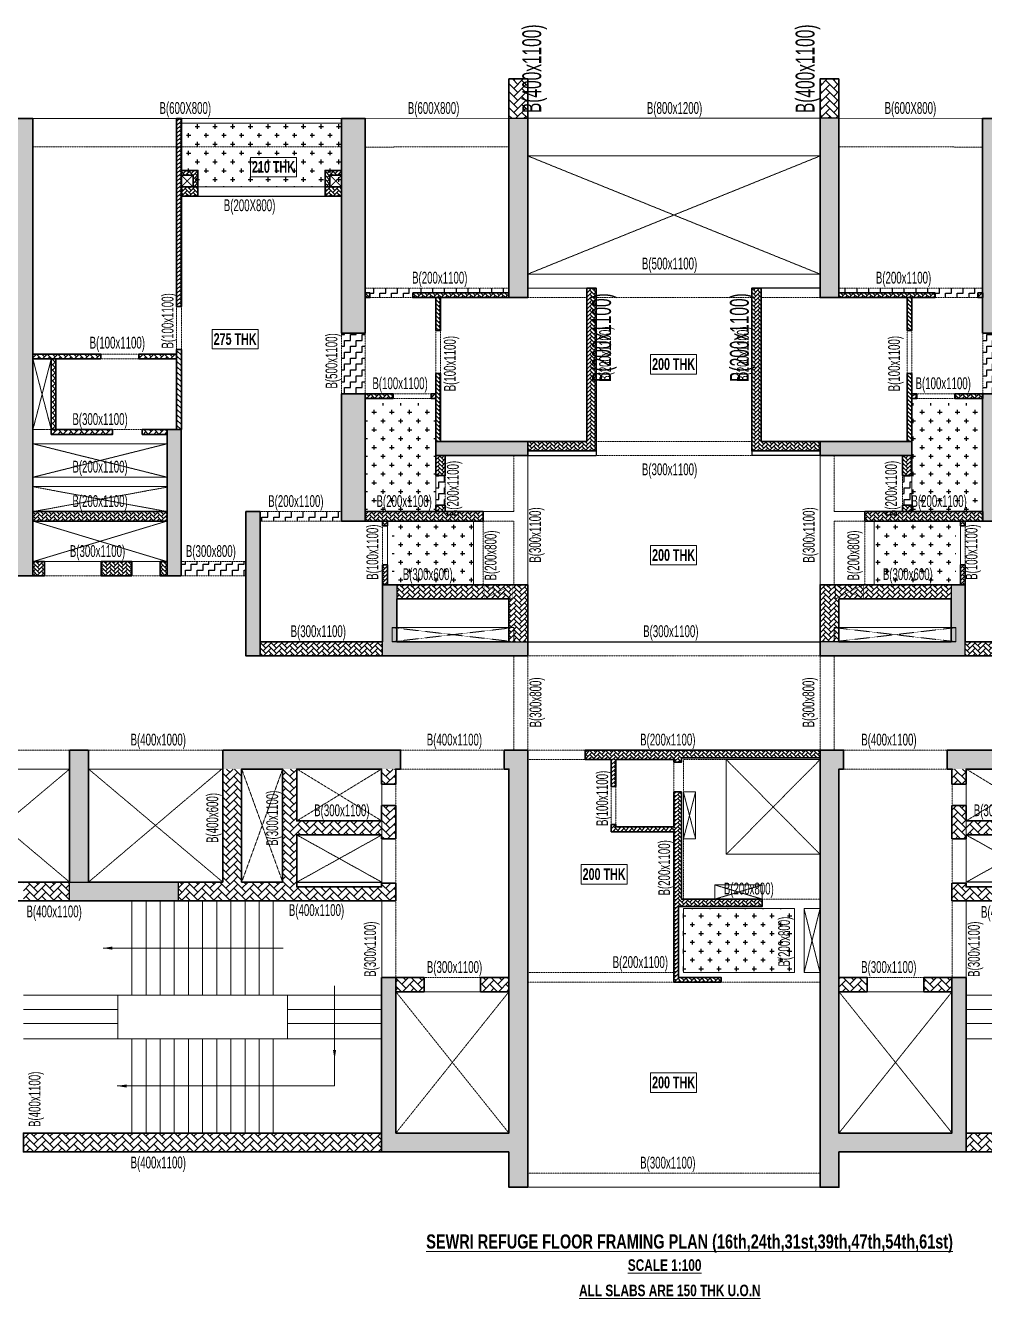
# Model space of a CAD drawing. Header units: millimetres. Extents: x 29 to 219483, y -15 to 28878.
# Drawn here: x 14932 to 35279, y 1869 to 28878 of the extents above; entities that cross this region are included whole.
import ezdxf

# ---------------------------------------------------------------- set-up
doc = ezdxf.new("R2010")
doc.units = ezdxf.units.MM
doc.linetypes.add('HIDDEN', pattern=[0.375, 0.25, -0.125])
for name, color, linetype, lineweight in [('A-ANNO-DIMS', 8, 'Continuous', 15), ('A-DETL-MISC', 35, 'Continuous', 15), ('A-FLOR-IDEN', 11, 'Continuous', 9), ('A-HIDD-ABVE', 8, 'HIDDEN', 20), ('G-ANNO-TEXT', 231, 'Continuous', 9), ('S-BEAM', 7, 'Continuous', 18), ('S-BEAM-IDEN', 2, 'Continuous', 9), ('S-COL HATCH', 9, 'Continuous', 0), ('S-COLS', 5, 'Continuous', 35)]:
    doc.layers.add(name, color=color, linetype=linetype, lineweight=lineweight)
for name, color, linetype in [('changes', 7, 'Continuous'), ('S-CUTOUT', 1, 'Continuous'), ('SUNK SLAB', 8, 'Continuous')]:
    doc.layers.add(name, color=color, linetype=linetype)
doc.styles.add('Dim.s & Anno.(Misc.)', font='ARIALN.TTF')
doc.styles.add('Swis721 LtCn BT', font='swisscl.ttf', dxfattribs={"width": 0.9, "height": 233.355162})
doc.styles.add('Swis721 LtCn BT_2', font='swisscl.ttf', dxfattribs={"height": 244.992296})
doc.styles.add('Swis721 LtCn BT_B', font='', dxfattribs={"width": 0.9, "height": 246.918336})
doc.styles.get('Swis721 LtCn BT_B').set_extended_font_data('Swis721 LtCn BT', bold=True)
doc.dimstyles.new('A-GFC-100', dxfattribs={"dimscale": 100, "dimtxt": 1.75, "dimasz": 1.5, "dimexe": 1.5, "dimexo": 0, "dimgap": 1, "dimtad": 1, "dimdsep": 46, "dimtxsty": 'Dim.s & Anno.(Misc.)', "dimblk": 'ARCHTICK', "dimcen": 0, "dimdle": 1.5, "dimclrd": 256, "dimclre": 8, "dimclrt": 6, "dimazin": 2, "dimtfac": 1, "dimtix": 1, "dimtmove": 2, "dimatfit": 3, "dimfxl": 1, "dimtolj": 1, "dimlwd": -1, "dimlwe": 9, "dimarcsym": 0})
pattern_1 = [(45, (-31355720.326, 20722934.52), (0, 84.85281374), [180, -60]), (135, (-31355677.9, 20722976.945), (7e-15, 84.85281374), [180, -60])]
pattern_2 = [(45, (-31795021.83, 20722934.52), (0, 113.13708499), [240, -80]), (135, (-31794965.26, 20722991.09), (9e-15, 113.13708499), [240, -80])]
pattern_3 = [(45, (-31355720.34, 20769172.47), (0, 84.85281374), [180, -60]), (135, (-31355677.91, 20769214.9), (7e-15, 84.85281374), [180, -60])]
pattern_4 = [(45, (-31083161.56, 20641832.9), (0, 84.85281374), [180, -60]), (135, (-31083119.13, 20641875.324), (7e-15, 84.85281374), [180, -60])]
pattern_5 = [(45, (-31348877.827, 21106315.34), (0, 84.85281374), [180, -60]), (135, (-31348835.4, 21106357.77), (7e-15, 84.85281374), [180, -60])]
pattern_6 = [(45, (-31349887.82, 21106315.34), (0, 84.85281374), [180, -60]), (135, (-31349845.396, 21106357.77), (7e-15, 84.85281374), [180, -60])]
pattern_7 = [(45, (-31092440.94, 20628157.467), (0, 84.85281374), [180, -60]), (135, (-31092398.51, 20628199.893), (7e-15, 84.85281374), [180, -60])]
pattern_8 = [(45, (-31350990.33, 20943799.52), (0, 84.85281374), [180, -60]), (135, (-31350947.905, 20943841.946), (7e-15, 84.85281374), [180, -60])]
pattern_9 = [(45, (-31092440.94, 20681268.277), (0, 84.85281374), [180, -60]), (135, (-31092398.51, 20681310.703), (7e-15, 84.85281374), [180, -60])]
pattern_10 = [(45, (-31802317.5, 20729084.55), (0, 169.7056275), [360, -120]), (135, (-31802232.65, 20729169.4), (1e-14, 169.7056275), [360, -120])]
pattern_11 = [(45, (-31802317.5, 20729084.55), (0, 113.13708499), [240, -80]), (135, (-31802260.93, 20729141.12), (9e-15, 113.13708499), [240, -80])]
pattern_12 = [(45, (-31802317.5, 20677155.55), (0, 169.7056275), [360, -120]), (135, (-31802232.65, 20677240.4), (1e-14, 169.7056275), [360, -120])]
pattern_13 = [(0, (-31352091.21, 21118550.87), (187.5, 187.5), [93.75, -281.25]), (90, (-31352044.34, 21118504), (-187.5, 187.5), [93.75, -281.25])]
pattern_14 = [(0, (-31792424.81, 20732320.44), (125, 125), [125, -125]), (90, (-31792299.81, 20732320.44), (-125, 125), [125, -125])]

# ---------------------------------------------------------------- blocks, each defined once
blk = doc.blocks.new('A$Ca6b6972b')
at = {"layer": 'S-COL HATCH'}
h = blk.add_hatch(dxfattribs=at)
h.set_pattern_fill('AR-HBONE', color=256, scale=15)
h.set_pattern_definition(pattern_4)
edge = h.paths.add_edge_path()
edge.add_line((17829, 22526), (18179, 22526))
edge.add_line((18179, 22526), (18179, 22176))
edge.add_line((18179, 22176), (18079, 22176))
edge.add_line((18079, 22176), (18079, 22426))
edge.add_line((18079, 22426), (17829, 22426))
edge.add_line((17829, 22426), (17829, 22526))
h = blk.add_hatch(dxfattribs=at)
h.set_pattern_fill('AR-HBONE', color=256, scale=15)
h.set_pattern_definition(pattern_4)
edge = h.paths.add_edge_path()
edge.add_line((21229, 22526), (20879, 22526))
edge.add_line((20879, 22526), (20879, 22176))
edge.add_line((20879, 22176), (20979, 22176))
edge.add_line((20979, 22176), (20979, 22426))
edge.add_line((20979, 22426), (21229, 22426))
edge.add_line((21229, 22426), (21229, 22526))
h = blk.add_hatch(dxfattribs=at)
h.set_pattern_fill('AR-HBONE', color=256, scale=15)
h.set_pattern_definition([(45, (-31339290.95, 20824202.644), (0, 84.85281374), [180, -60]), (135, (-31339248.523, 20824245.07), (7e-15, 84.85281374), [180, -60])])
h.paths.add_polyline_path([(17829, 22176), (17829, 21976), (18179, 21976), (18179, 22176)])
h = blk.add_hatch(dxfattribs=at)
h.set_pattern_fill('AR-HBONE', color=256, scale=15)
h.set_pattern_definition([(45, (-31336241, 20824202.644), (0, 84.85281374), [180, -60]), (135, (-31336198.57, 20824245.07), (7e-15, 84.85281374), [180, -60])])
h.paths.add_polyline_path([(20879, 22176), (20879, 21976), (21229, 21976), (21229, 22176)])
at = {"layer": 'S-COLS'}
for points in [[(17829, 22526), (18179, 22526), (18179, 22176), (18079, 22176), (18079, 22426), (17829, 22426), (17829, 22526)], [(21229, 22526), (20879, 22526), (20879, 22176), (20979, 22176), (20979, 22426), (21229, 22426), (21229, 22526)]]:
    blk.add_lwpolyline(points, dxfattribs=at)
for points in [[(17829, 22176), (18179, 22176), (18179, 21976), (17829, 21976)], [(20879, 22176), (21229, 22176), (21229, 21976), (20879, 21976)]]:
    blk.add_lwpolyline(points, close=True, dxfattribs=at)
blk = doc.blocks.new('A$C9134d95b')
at = {"layer": 'S-COL HATCH'}
h = blk.add_hatch(dxfattribs=at)
h.set_pattern_fill('AR-HBONE', color=256, scale=15)
h.set_pattern_definition([(45, (-31354688.235, 21105015.145), (0, 84.85281374), [180, -60]), (135, (-31354645.81, 21105057.57), (7e-15, 84.85281374), [180, -60])])
h.paths.add_polyline_path([(15600, 10050), (15500, 10050), (15500, 6060), (15600, 6060)])
h = blk.add_hatch(dxfattribs=at)
h.set_pattern_fill('AR-HBONE', color=256, scale=15)
h.set_pattern_definition(pattern_6)
h.paths.add_polyline_path([(19600, 6250), (19600, 6350), (19500, 6350), (19500, 6250)])
h = blk.add_hatch(dxfattribs=at)
h.set_pattern_fill('AR-HBONE', color=256, scale=15)
h.set_pattern_definition(pattern_1)
h.paths.add_polyline_path([(20090, 4210), (19500, 4210), (19500, 4110), (20090, 4110)])
h.paths.add_polyline_path([(21100, 4640), (21000, 4640), (21000, 3200), (21100, 3200)])
h.paths.add_polyline_path([(21000, 4210), (20900, 4210), (20900, 4110), (21000, 4110)])
h.paths.add_polyline_path([(21100, 6250), (21000, 6250), (21000, 5550), (21100, 5550)])
h = blk.add_hatch(dxfattribs=at)
h.set_pattern_fill('AR-HBONE', color=256, scale=15)
h.set_pattern_definition(pattern_5)
h.paths.add_polyline_path([(22550, 6250), (22550, 6350), (20510, 6350), (20510, 6250)])
h = blk.add_hatch(dxfattribs=at)
h.set_pattern_fill('AR-HBONE', color=256, scale=15)
h.set_pattern_definition(pattern_7)
h.paths.add_polyline_path([(24200, 6450), (24400, 6450), (24400, 3000), (22950, 3000), (22950, 3200), (24200, 3200)])
h = blk.add_hatch(dxfattribs=at)
h.set_pattern_fill('AR-HBONE', color=256, scale=15)
h.set_pattern_definition(pattern_7)
h.paths.add_polyline_path([(27900, 6450), (27700, 6450), (27700, 3000), (29150, 3000), (29150, 3200), (27900, 3200)])
h = blk.add_hatch(dxfattribs=at)
h.set_pattern_fill('AR-HBONE', color=256, scale=15)
h.set_pattern_definition(pattern_5)
h.paths.add_polyline_path([(31590, 6250), (31590, 6350), (29550, 6350), (29550, 6250)])
h = blk.add_hatch(dxfattribs=at)
h.set_pattern_fill('AR-HBONE', color=256, scale=15)
h.set_pattern_definition(pattern_1)
h.paths.add_polyline_path([(32010, 4210), (32600, 4210), (32600, 4110), (32010, 4110)])
h.paths.add_polyline_path([(31000, 4640), (31100, 4640), (31100, 3200), (31000, 3200)])
h.paths.add_polyline_path([(31100, 4210), (31200, 4210), (31200, 4110), (31100, 4110)])
h.paths.add_polyline_path([(31000, 6250), (31100, 6250), (31100, 5550), (31000, 5550)])
h = blk.add_hatch(dxfattribs=at)
h.set_pattern_fill('AR-HBONE', color=256, scale=15)
h.set_pattern_definition(pattern_6)
h.paths.add_polyline_path([(32500, 6350), (32500, 6250), (32600, 6250), (32600, 6350)])
h = blk.add_hatch(dxfattribs=at)
h.set_pattern_fill('AR-HBONE', color=256, scale=20)
h.set_pattern_definition(pattern_2)
h.paths.add_polyline_path([(15600, 5150), (15500, 5150), (15500, 3450), (15600, 3450)])
h = blk.add_hatch(dxfattribs=at)
h.set_pattern_fill('AR-HBONE', color=256, scale=20)
h.set_pattern_definition(pattern_2)
h.paths.add_polyline_path([(12450, 5050), (12450, 4950), (13890, 4950), (13890, 5050)])
h = blk.add_hatch(dxfattribs=at)
h.set_pattern_fill('AR-HBONE', color=256, scale=20)
h.set_pattern_definition(pattern_2)
h.paths.add_polyline_path([(12840, 3450), (12940, 3450), (12940, 4950), (12840, 4950)])
h = blk.add_hatch(dxfattribs=at)
h.set_pattern_fill('AR-HBONE', color=256, scale=20)
h.set_pattern_definition(pattern_2)
h.paths.add_polyline_path([(15500, 5050), (14700, 5050), (14700, 4950), (15500, 4950)])
h = blk.add_hatch(dxfattribs=at)
h.set_pattern_fill('AR-HBONE', color=256, scale=20)
h.set_pattern_definition(pattern_2)
h.paths.add_polyline_path([(12840, 3450), (12840, 3350), (14140, 3350), (14140, 3450)])
h = blk.add_hatch(dxfattribs=at)
h.set_pattern_fill('AR-HBONE', color=256, scale=20)
h.set_pattern_definition(pattern_2)
h.paths.add_polyline_path([(15300, 3450), (14770, 3450), (14770, 3350), (15300, 3350)])
h = blk.add_hatch(dxfattribs=at)
h.set_pattern_fill('AR-HBONE', color=256, scale=15)
h.set_pattern_definition(pattern_7)
h.paths.add_polyline_path([(21000, 1710), (21200, 1710), (21200, 1845), (21000, 1845)])
h.paths.add_polyline_path([(21000, 2475), (21200, 2475), (21200, 2900), (21000, 2900)])
h = blk.add_hatch(dxfattribs=at)
h.set_pattern_fill('AR-HBONE', color=256, scale=15)
h.set_pattern_definition(pattern_7)
h.paths.add_polyline_path([(31100, 1710), (30900, 1710), (30900, 1845), (31100, 1845)])
h.paths.add_polyline_path([(31100, 2475), (30900, 2475), (30900, 2900), (31100, 2900)])
h = blk.add_hatch(dxfattribs=at)
h.set_pattern_fill('AR-HBONE', color=256, scale=15)
h.set_pattern_definition(pattern_8)
h.paths.add_polyline_path([(19500, 1710), (19500, 1510), (22000, 1510), (22000, 1710)])
h = blk.add_hatch(dxfattribs=at)
h.set_pattern_fill('AR-HBONE', color=256, scale=15)
h.set_pattern_definition(pattern_8)
h.paths.add_polyline_path([(30100, 1710), (30100, 1510), (32600, 1510), (32600, 1710)])
h = blk.add_hatch(dxfattribs=at)
h.set_pattern_fill('AR-HBONE', color=256, scale=15)
h.set_pattern_definition(pattern_3)
h.paths.add_polyline_path([(19970, 580), (19870, 580), (19870, 160), (19970, 160)])
h.paths.add_polyline_path([(19970, 1510), (19870, 1510), (19870, 1410), (19970, 1410)])
h = blk.add_hatch(dxfattribs=at)
h.set_pattern_fill('AR-HBONE', color=256, scale=15)
h.set_pattern_definition(pattern_3)
h.paths.add_polyline_path([(32130, 580), (32230, 580), (32230, 160), (32130, 160)])
h.paths.add_polyline_path([(32130, 1510), (32230, 1510), (32230, 1410), (32130, 1410)])
h = blk.add_hatch(dxfattribs=at)
h.set_pattern_fill('AR-HBONE', color=256, scale=15)
h.set_pattern_definition(pattern_9)
h.paths.add_polyline_path([(24170, -3350), (24170, -3550), (24720, -3550), (24720, -4120), (24820, -4120), (24820, -3550), (26050, -3550), (26050, -3605), (26210, -3605), (26210, -3510), (29150, -3510), (29150, -3350)])
h = blk.add_hatch(dxfattribs=at)
h.set_pattern_fill('AR-HBONE', color=256, scale=15)
h.set_pattern_definition(pattern_9)
h.paths.add_polyline_path([(26210, -4235), (26050, -4235), (26050, -4980), (24820, -4980), (24820, -4930), (24720, -4930), (24720, -5080), (26050, -5080), (26050, -8270), (26150, -8270), (27050, -8270), (27050, -8170), (26150, -8170), (26150, -6670), (27920, -6670), (27920, -6510), (26210, -6510)])
at = {"layer": 'S-COLS', "elevation": 0}
for points in [[(15500, 10050), (15600, 10050), (15600, 6060), (15500, 6060)], [(19500, 6350), (19600, 6350), (19600, 6250), (19500, 6250)], [(20510, 6350), (22550, 6350), (22550, 6250), (20510, 6250)], [(21000, 5550), (21100, 5550), (21100, 6250), (21000, 6250)], [(24200, 6450), (24400, 6450), (24400, 3000), (22950, 3000), (22950, 3200), (24200, 3200)], [(27900, 6450), (27700, 6450), (27700, 3000), (29150, 3000), (29150, 3200), (27900, 3200)], [(31590, 6350), (29550, 6350), (29550, 6250), (31590, 6250)], [(31100, 5550), (31000, 5550), (31000, 6250), (31100, 6250)], [(32600, 6350), (32500, 6350), (32500, 6250), (32600, 6250)], [(15500, 5150), (15600, 5150), (15600, 3450), (15500, 3450)], [(12450, 5050), (13890, 5050), (13890, 4950), (12450, 4950)], [(14700, 5050), (15500, 5050), (15500, 4950), (14700, 4950)], [(21000, 4640), (21100, 4640), (21100, 3200), (21000, 3200)], [(31100, 4640), (31000, 4640), (31000, 3200), (31100, 3200)], [(19500, 4110), (20090, 4110), (20090, 4210), (19500, 4210)], [(20900, 4110), (21000, 4110), (21000, 4210), (20900, 4210)], [(31200, 4110), (31100, 4110), (31100, 4210), (31200, 4210)], [(32600, 4110), (32010, 4110), (32010, 4210), (32600, 4210)], [(15300, 3350), (14770, 3350), (14770, 3450), (15300, 3450)], [(21000, 2475), (21200, 2475), (21200, 2900), (21000, 2900)], [(31100, 2475), (30900, 2475), (30900, 2900), (31100, 2900)], [(22000, 1510), (19500, 1510), (19500, 1710), (22000, 1710)], [(21000, 1710), (21200, 1710), (21200, 1845), (21000, 1845)], [(30100, 1510), (32600, 1510), (32600, 1710), (30100, 1710)], [(31100, 1710), (30900, 1710), (30900, 1845), (31100, 1845)], [(19870, 1410), (19970, 1410), (19970, 1510), (19870, 1510)], [(32230, 1410), (32130, 1410), (32130, 1510), (32230, 1510)], [(19870, 160), (19970, 160), (19970, 580), (19870, 580)], [(32230, 160), (32130, 160), (32130, 580), (32230, 580)], [(24820, -3550), (24820, -4120), (24720, -4120), (24720, -3550), (24170, -3550), (24170, -3350), (29150, -3350), (29150, -3510), (26210, -3510), (26210, -3605), (26050, -3605), (26050, -3550)], [(26050, -5080), (24720, -5080), (24720, -4930), (24820, -4930), (24820, -4980), (26050, -4980), (26050, -4235), (26210, -4235), (26210, -6510), (27920, -6510), (27920, -6670), (26150, -6670), (26150, -8170), (27050, -8170), (27050, -8270), (26150, -8270), (26150, -8270), (26050, -8270)]]:
    blk.add_lwpolyline(points, close=True, dxfattribs=at)
at = {"layer": 'S-COLS', "color": 5, "elevation": 0}
for points in [[(12840, 3450), (12940, 3450), (12940, 4950), (12840, 4950)], [(14140, 3450), (12840, 3450), (12840, 3350), (14140, 3350)]]:
    blk.add_lwpolyline(points, close=True, dxfattribs=at)
at = {"layer": 'changes'}
blk.add_blockref('A$Ca6b6972b', (-2229, -13576, 0), dxfattribs=at)
blk = doc.blocks.new('A$Cbe320e20')
at = {"layer": 'S-COL HATCH'}
h = blk.add_hatch(dxfattribs=at)
h.set_pattern_fill('AR-HBONE', color=256, scale=30)
h.set_pattern_definition(pattern_10)
h.paths.add_polyline_path([(15654, 17040), (15254, 17040), (15254, 16206), (15254, 16206), (15654, 16206)])
h = blk.add_hatch(dxfattribs=at)
h.set_pattern_fill('AR-HBONE', color=256, scale=30)
h.set_pattern_definition(pattern_10)
h.paths.add_polyline_path([(21854, 17040), (22254, 17040), (22254, 16206), (22254, 16206), (21854, 16206)])
at = {"layer": 'S-COL HATCH', "transparency": 33554687}
h = blk.add_hatch(color=256, dxfattribs=at)
h.dxf.hatch_style = 1
h.paths.add_polyline_path([(15254, 16206), (15654, 16206), (15654, 12400), (15254, 12400)])
h = blk.add_hatch(color=256, dxfattribs=at)
h.dxf.hatch_style = 1
h.paths.add_polyline_path([(22254, 16206), (21854, 16206), (21854, 12400), (22254, 12400)])
h = blk.add_hatch(color=256, dxfattribs=at)
h.dxf.hatch_style = 1
h.paths.add_polyline_path([(4654, 6500), (5154, 6500), (5154, 16200), (4654, 16200)])
h = blk.add_hatch(color=256, dxfattribs=at)
h.dxf.hatch_style = 1
h.paths.add_polyline_path([(11704, 11650), (12204, 11650), (12204, 16200), (11704, 16200)])
h = blk.add_hatch(color=256, dxfattribs=at)
h.dxf.hatch_style = 1
h.paths.add_polyline_path([(25804, 16200), (25304, 16200), (25304, 11650), (25804, 11650)])
h = blk.add_hatch(color=256, dxfattribs=at)
h.dxf.hatch_style = 1
h.paths.add_polyline_path([(12204, 10360), (11704, 10360), (11704, 7660), (12204, 7660)])
h = blk.add_hatch(color=256, dxfattribs=at)
h.dxf.hatch_style = 1
h.paths.add_polyline_path([(25304, 7660), (25804, 7660), (25804, 10360), (25304, 10360)])
h = blk.add_hatch(color=256, dxfattribs=at)
h.dxf.hatch_style = 1
h.paths.add_polyline_path([(8304, 6500), (8304, 9600), (8004, 9600), (8004, 6500)])
h = blk.add_hatch(color=256, dxfattribs=at)
h.dxf.hatch_style = 1
h.paths.add_polyline_path([(15654, 9350), (13704, 9350), (13704, 9050), (15654, 9050)])
h = blk.add_hatch(color=256, dxfattribs=at)
h.dxf.hatch_style = 1
h.paths.add_polyline_path([(21854, 9350), (23804, 9350), (23804, 9050), (21854, 9050)])
at = {"layer": 'S-COL HATCH'}
h = blk.add_hatch(dxfattribs=at)
h.set_pattern_fill('AR-HBONE', color=256, scale=15)
h.set_pattern_definition([(45, (-31365336.03, 20949949.553), (0, 84.85281374), [180, -60]), (135, (-31365293.6, 20949991.98), (7e-15, 84.85281374), [180, -60])])
h.paths.add_polyline_path([(5154, 7860), (5154, 7660), (8004, 7660), (8004, 7860)])
at = {"layer": 'S-COL HATCH', "transparency": 33554687}
h = blk.add_hatch(color=256, dxfattribs=at)
h.dxf.hatch_style = 1
h.paths.add_polyline_path([(9974, 7860), (9674, 7860), (9674, 4800), (9974, 4800), (9974, 5100)])
at = {"layer": 'S-COL HATCH'}
h = blk.add_hatch(dxfattribs=at)
h.set_pattern_fill('AR-HBONE', color=256, scale=15)
h.set_pattern_definition([(45, (-31367286.02, 20948789.55), (0, 84.85281374), [180, -60]), (135, (-31367243.596, 20948831.98), (7e-15, 84.85281374), [180, -60])])
h.paths.add_polyline_path([(5154, 6800), (5154, 6500), (5404, 6500), (5404, 6800)])
h = blk.add_hatch(dxfattribs=at)
h.set_pattern_fill('AR-HBONE', color=256, scale=15)
h.set_pattern_definition([(45, (-31365336.03, 20948789.553), (0, 84.85281374), [180, -60]), (135, (-31365293.6, 20948831.98), (7e-15, 84.85281374), [180, -60])])
h.paths.add_polyline_path([(6604, 6800), (6604, 6500), (7254, 6500), (7254, 6800)])
h = blk.add_hatch(dxfattribs=at)
h.set_pattern_fill('AR-HBONE', color=256, scale=15)
h.set_pattern_definition([(45, (-31364586.025, 20948789.55), (0, 84.85281374), [180, -60]), (135, (-31364543.6, 20948831.98), (7e-15, 84.85281374), [180, -60])])
h.paths.add_polyline_path([(7854, 6800), (7854, 6500), (8004, 6500), (8004, 6800)])
at = {"layer": 'S-COL HATCH', "transparency": 33554687}
h = blk.add_hatch(color=256, dxfattribs=at)
h.dxf.hatch_style = 1
h.paths.add_polyline_path([(12574, 6310), (12874, 6310), (12874, 5100), (15654, 5100), (15654, 4800), (12574, 4800)])
at = {"layer": 'S-COL HATCH'}
h = blk.add_hatch(dxfattribs=at)
h.set_pattern_fill('AR-HBONE', color=256, scale=20)
h.set_pattern_definition(pattern_11)
h.paths.add_polyline_path([(15254, 6010), (15254, 5100), (15254, 5100), (15254, 5100), (15654, 5100), (15654, 6310), (12874, 6310), (12874, 6010), (12874, 6010)])
h = blk.add_hatch(dxfattribs=at)
h.set_pattern_fill('AR-HBONE', color=256, scale=20)
h.set_pattern_definition(pattern_11)
h.paths.add_polyline_path([(22254, 6010), (22254, 5100), (22254, 5100), (22254, 5100), (21854, 5100), (21854, 6310), (24634, 6310), (24634, 6010), (24634, 6010)])
at = {"layer": 'S-COL HATCH', "transparency": 33554687}
h = blk.add_hatch(color=256, dxfattribs=at)
h.dxf.hatch_style = 1
h.paths.add_polyline_path([(24934, 6310), (24634, 6310), (24634, 5100), (21854, 5100), (21854, 4800), (24934, 4800)])
at = {"layer": 'S-COL HATCH'}
h = blk.add_hatch(dxfattribs=at)
h.set_pattern_fill('AR-HBONE', color=256, scale=20)
h.set_pattern_definition(pattern_11)
h.paths.add_polyline_path([(12574, 5100), (9974, 5100), (9974, 4800), (12574, 4800)])
h = blk.add_hatch(dxfattribs=at)
h.set_pattern_fill('AR-HBONE', color=256, scale=20)
h.set_pattern_definition(pattern_11)
h.paths.add_polyline_path([(24934, 5100), (24934, 4800), (27534, 4800), (27534, 5100)])
at = {"layer": 'S-COL HATCH', "transparency": 33554687}
h = blk.add_hatch(color=256, dxfattribs=at)
h.dxf.hatch_style = 1
h.paths.add_polyline_path([(5934, 2800), (6334, 2800), (6334, 0), (5934, 0)])
h = blk.add_hatch(color=256, dxfattribs=at)
h.dxf.hatch_style = 1
h.paths.add_polyline_path([(9184, 2800), (12954, 2800), (12954, 2400), (9184, 2400)])
h = blk.add_hatch(color=256, dxfattribs=at)
h.dxf.hatch_style = 1
h.paths.add_polyline_path([(12854, -2025), (12554, -2025), (12554, -5325), (12554, -5725), (15254, -5725), (15254, -6475), (15654, -6475), (15654, -5325), (15654, -5325), (15654, 2800), (15154, 2800), (15154, 2400), (15254, 2400), (15254, -5325), (15254, -5325), (12854, -5325), (12854, -5325)])
h = blk.add_hatch(color=256, dxfattribs=at)
h.dxf.hatch_style = 1
h.paths.add_polyline_path([(24654, -2025), (24954, -2025), (24954, -5325), (24954, -5725), (22254, -5725), (22254, -6475), (21854, -6475), (21854, -5325), (21854, -5325), (21854, 2800), (22354, 2800), (22354, 2400), (22254, 2400), (22254, -5325), (22254, -5325), (24654, -5325), (24654, -5325)])
h = blk.add_hatch(color=256, dxfattribs=at)
h.dxf.hatch_style = 1
h.paths.add_polyline_path([(28324, 2800), (24554, 2800), (24554, 2400), (28324, 2400)])
at = {"layer": 'S-COL HATCH'}
h = blk.add_hatch(dxfattribs=at)
h.set_pattern_fill('AR-HBONE', color=256, scale=30)
h.set_pattern_definition(pattern_10)
h.paths.add_polyline_path([(10454, 2400), (10754, 2400), (10754, 1300), (12554, 1300), (12554, 1625), (12854, 1625), (12854, 922), (12554, 922), (12554, 1000), (10754, 1000), (10754, -100), (12554, -100), (12554, -23), (12854, -23), (12854, -400), (8234, -400), (8234, 0), (10454, 0)])
h = blk.add_hatch(dxfattribs=at)
h.set_pattern_fill('AR-HBONE', color=256, scale=30)
h.set_pattern_definition(pattern_10)
h.paths.add_polyline_path([(9184, 0), (9584, 0), (9584, 2400), (9184, 2400)])
h = blk.add_hatch(dxfattribs=at)
h.set_pattern_fill('AR-HBONE', color=256, scale=30)
h.set_pattern_definition(pattern_10)
h.paths.add_polyline_path([(12554, 2400), (12854, 2400), (12854, 2075), (12554, 2075)])
h = blk.add_hatch(dxfattribs=at)
h.set_pattern_fill('AR-HBONE', color=256, scale=30)
h.set_pattern_definition(pattern_10)
h.paths.add_polyline_path([(27054, 2400), (26754, 2400), (26754, 1300), (24954, 1300), (24954, 1625), (24654, 1625), (24654, 922), (24954, 922), (24954, 1000), (26754, 1000), (26754, -100), (24954, -100), (24954, -23), (24654, -23), (24654, -400), (29274, -400), (29274, 0), (27054, 0)])
h = blk.add_hatch(dxfattribs=at)
h.set_pattern_fill('AR-HBONE', color=256, scale=30)
h.set_pattern_definition(pattern_10)
h.paths.add_polyline_path([(24954, 2400), (24654, 2400), (24654, 2075), (24954, 2075)])
h = blk.add_hatch(dxfattribs=at)
h.set_pattern_fill('AR-HBONE', color=256, scale=30)
h.set_pattern_definition(pattern_10)
h.paths.add_polyline_path([(5934, 0), (4954, 0), (4954, -400), (5934, -400)])
at = {"layer": 'S-COL HATCH', "transparency": 33554687}
h = blk.add_hatch(color=256, dxfattribs=at)
h.dxf.hatch_style = 1
h.paths.add_polyline_path([(5934, 0), (8234, 0), (8234, -400), (5934, -400)])
at = {"layer": 'S-COL HATCH'}
h = blk.add_hatch(dxfattribs=at)
h.set_pattern_fill('AR-HBONE', color=256, scale=30)
h.set_pattern_definition(pattern_12)
h.paths.add_polyline_path([(13454, -2025), (12854, -2025), (12854, -2325), (13454, -2325)])
h.paths.add_polyline_path([(15254, -2025), (14654, -2025), (14654, -2325), (15254, -2325)])
h = blk.add_hatch(dxfattribs=at)
h.set_pattern_fill('AR-HBONE', color=256, scale=30)
h.set_pattern_definition(pattern_12)
h.paths.add_polyline_path([(24654, -2325), (24654, -2025), (24054, -2025), (24054, -2325)])
h.paths.add_polyline_path([(22854, -2325), (22854, -2025), (22254, -2025), (22254, -2325)])
h = blk.add_hatch(dxfattribs=at)
h.set_pattern_fill('AR-HBONE', color=256, scale=30)
h.set_pattern_definition(pattern_10)
h.paths.add_polyline_path([(4954, -5325), (12554, -5325), (12554, -5725), (4954, -5725)])
h = blk.add_hatch(dxfattribs=at)
h.set_pattern_fill('AR-HBONE', color=256, scale=30)
h.set_pattern_definition(pattern_10)
h.paths.add_polyline_path([(32554, -5325), (24954, -5325), (24954, -5725), (32554, -5725)])
at = {"layer": 'changes'}
for p, q in [((15254, 16206), (15654, 16206)), ((22254, 16206), (21854, 16206)), ((15654, 5100), (15654, 4800)), ((21854, 5100), (21854, 4800))]:
    blk.add_line(p, q, dxfattribs=at)
for points in [[(12574, 6310), (12874, 6310), (12874, 5100), (15654, 5100), (15654, 4800), (12574, 4800)], [(24934, 6310), (24634, 6310), (24634, 5100), (21854, 5100), (21854, 4800), (24934, 4800)], [(5934, 0), (8234, 0), (8234, -400), (5934, -400)]]:
    blk.add_lwpolyline(points, close=True, dxfattribs=at)
at = {"layer": 'S-COL HATCH'}
for p, q in [((12874, 6010), (12874, 6310)), ((24634, 6010), (24634, 6310))]:
    blk.add_line(p, q, dxfattribs=at)
at = {"layer": 'S-COLS'}
for p, q in [((9974, 5100), (9974, 4800)), ((12554, -2025), (12554, -5325)), ((12854, -2025), (12854, -5325)), ((24654, -2025), (24654, -5325)), ((24954, -2025), (24954, -5325)), ((12554, -5325), (12554, -5725)), ((24954, -5325), (24954, -5725))]:
    blk.add_line(p, q, dxfattribs=at)
for points in [[(15254, 17040), (15654, 17040), (15654, 12400), (15254, 12400)], [(22254, 17040), (21854, 17040), (21854, 12400), (22254, 12400)], [(11704, 11650), (12204, 11650), (12204, 16200), (11704, 16200)], [(25804, 11650), (25304, 11650), (25304, 16200), (25804, 16200)], [(11704, 10360), (11704, 7660), (12204, 7660), (12204, 10360)], [(25804, 10360), (25804, 7660), (25304, 7660), (25304, 10360)], [(15654, 9350), (13704, 9350), (13704, 9050), (15654, 9050)], [(21854, 9350), (23804, 9350), (23804, 9050), (21854, 9050)], [(9674, 7860), (9674, 4800), (15654, 4800), (15654, 6310), (12574, 6310), (12574, 5100), (9974, 5100), (9974, 7860), (9674, 7860)], [(27834, 7860), (27834, 4800), (21854, 4800), (21854, 6310), (24934, 6310), (24934, 5100), (27534, 5100), (27534, 7860), (27834, 7860)], [(15254, 6010), (12874, 6010), (12874, 5100), (15254, 5100)], [(22254, 6010), (24634, 6010), (24634, 5100), (22254, 5100)], [(9584, 0), (10454, 0), (10454, 2400), (9584, 2400)]]:
    blk.add_lwpolyline(points, close=True, dxfattribs=at)
at = {"layer": 'S-COLS', "elevation": 0}
for points in [[(4654, 6500), (5154, 6500), (5154, 16200), (4654, 16200)], [(8004, 9600), (8304, 9600), (8304, 6500), (8004, 6500)], [(8004, 7660), (5154, 7660), (5154, 7860), (8004, 7860)], [(5404, 6500), (5154, 6500), (5154, 6800), (5404, 6800)], [(7254, 6500), (6604, 6500), (6604, 6800), (7254, 6800)], [(8004, 6500), (7854, 6500), (7854, 6800), (8004, 6800)]]:
    blk.add_lwpolyline(points, close=True, dxfattribs=at)
at = {"layer": 'S-COLS'}
for points in [[(9184, 2800), (12954, 2800), (12954, 2400), (12854, 2400), (12854, 2075), (12554, 2075), (12554, 2400), (11654, 2400), (10754, 2400), (10754, 1300), (12554, 1300), (12554, 1625), (12854, 1625), (12854, 922), (12554, 922), (12554, 1000), (10754, 1000), (10754, -100), (11654, -100), (12554, -100), (12554, -23), (12854, -23), (12854, -400), (10754, -400), (10754, -400), (-400, -400)], [(3084, 2800), (3084, 0), (5934, 0), (5934, 2800)], [(5934, 2800), (6334, 2800)], [(6334, 2800), (6334, 0), (9184, 0), (9184, 2800)], [(15654, -5325), (15654, 2800), (15154, 2800), (15154, 2400), (15254, 2400), (15254, -5325), (12854, -5325)], [(21854, -5325), (21854, 2800), (22354, 2800), (22354, 2400), (22254, 2400), (22254, -5325), (24654, -5325)], [(28324, 2800), (24554, 2800), (24554, 2400), (24654, 2400), (24654, 2075), (24954, 2075), (24954, 2400), (25854, 2400)], [(26754, 1300), (24954, 1300), (24954, 1625), (24654, 1625), (24654, 922), (24954, 922), (24954, 1000), (26754, 1000)], [(25854, -100), (24954, -100), (24954, -23), (24654, -23), (24654, -400), (26754, -400)], [(12854, -2325), (13454, -2325), (13454, -2025), (12554, -2025)], [(15254, -2325), (14654, -2325), (14654, -2025), (15254, -2025)], [(22254, -2325), (22854, -2325), (22854, -2025), (22254, -2025)], [(24654, -2325), (24054, -2325), (24054, -2025), (24954, -2025)], [(12554, -5325), (4954, -5325), (4954, -5725), (15254, -5725)], [(15254, -5725), (15254, -6475), (15654, -6475), (15654, -5325)], [(22254, -5725), (22254, -6475), (21854, -6475), (21854, -5325)], [(24954, -5325), (32554, -5325), (32554, -5725), (22254, -5725)]]:
    blk.add_lwpolyline(points, dxfattribs=at)
at = {"layer": 'S-CUTOUT', "const_width": 10}
for points in [[(14729, 6310), (15329, 6310), (15329, 6010), (14729, 6010)], [(22179, 6310), (22779, 6310), (22779, 6010), (22179, 6010)]]:
    blk.add_lwpolyline(points, close=True, dxfattribs=at)
for points in [[(14729, 6310), (15329, 6010)], [(15329, 6310), (14729, 6010)], [(22179, 6310), (22779, 6010)], [(22779, 6310), (22179, 6010)]]:
    blk.add_lwpolyline(points, dxfattribs=at)
blk = doc.blocks.new('_ARCHTICK')
at = {"color": 0, "linetype": 'ByBlock', "const_width": 0.15}
blk.add_lwpolyline([(-0.5, -0.5), (0.5, 0.5)], dxfattribs=at)
blk = doc.blocks.new('A$C9af60471')
at = {"layer": 'A-FLOR-IDEN', "color": 8, "elevation": 0, "flags": 128}
for points in [[(2603, 2142), (2603, 1730), (3581, 1730), (3581, 2142)], [(2603, -1909), (2603, -2321), (3581, -2321), (3581, -1909)]]:
    blk.add_lwpolyline(points, close=True, dxfattribs=at)
at = {"layer": 'A-HIDD-ABVE', "linetype": 'HIDDEN'}
for p, q in [((6200, 6356), (0, 3850)), ((6200, 3850), (0, 6356))]:
    blk.add_line(p, q, dxfattribs=at)
at = {"layer": 'S-BEAM'}
for p, q in [((0, 7156), (6200, 7156)), ((0, 6356), (6200, 6356)), ((6200, 3850), (0, 3850))]:
    blk.add_line(p, q, dxfattribs=at)
at = {"layer": 'S-BEAM', "linetype": 'HIDDEN'}
for p, q in [((4750, 3350), (1450, 3350)), ((1450, 300), (4750, 300)), ((0, 0), (6200, 0))]:
    blk.add_line(p, q, dxfattribs=at)
at = {"layer": 'A-FLOR-IDEN', "color": 1, "char_height": 246.9, "width": 1155, "attachment_point": 2, "line_spacing_factor": 0.964267, "style": 'Swis721 LtCn BT_B'}
for insert in [(3092, 2064), (3092, -1987)]:
    blk.add_mtext('200 THK', dxfattribs=dict(at, insert=insert))
at = {"layer": 'S-BEAM-IDEN', "color": 2, "lineweight": 25, "char_height": 250, "width": 1380.09, "attachment_point": 2, "line_spacing_factor": 0.971848, "style": 'Swis721 LtCn BT'}
for s, insert in [('{\\W0.8;B(800x1200)}', (3113, 7499, 0)), ('{\\W0.8;B(500x1100)}', (3007, 4199)), ('{\\W0.8;B(300x1100)}', (3007, -167))]:
    blk.add_mtext(s, dxfattribs=dict(at, insert=insert))
blk = doc.blocks.new('A$C3b502a7a')
at = {"layer": 'SUNK SLAB'}
h = blk.add_hatch(dxfattribs=at)
h.set_pattern_fill('CROSS', color=8, scale=750, style=0)
h.set_pattern_definition([(0, (-31352091.21, 21118984.18), (187.5, 187.5), [93.75, -281.25]), (90, (-31352044.34, 21118937.3), (-187.5, 187.5), [93.75, -281.25])])
h.paths.add_polyline_path([(21597, 22569), (21597, 23919), (18197, 23919), (18197, 22569)])
h = blk.add_hatch(dxfattribs=at)
h.set_pattern_fill('ZIGZAG', color=8, scale=1000, style=0)
h.set_pattern_definition(pattern_14)
h.paths.add_polyline_path([(19567, 14619), (18197, 14619), (18197, 14319), (19567, 14319)])
h.paths.add_polyline_path([(21597, 15679), (19867, 15679), (19867, 15679), (19867, 15479), (21597, 15479)])
h.paths.add_polyline_path([(22097, 19469), (21597, 19469), (21597, 18179), (22097, 18179)])
h.paths.add_polyline_path([(25147, 20419), (22097, 20419), (22097, 20319), (22197, 20319), (22197, 20219), (23107, 20219), (23107, 20319), (25147, 20319)])
h.paths.add_polyline_path([(23797, 16444), (23597, 16444), (23597, 15814), (23797, 15814)])
h = blk.add_hatch(dxfattribs=at)
h.set_pattern_fill('ZIGZAG', color=8, scale=1000, style=0)
h.set_pattern_definition(pattern_14)
h.paths.add_polyline_path([(37727, 14619), (39097, 14619), (39097, 14319), (37727, 14319)])
h.paths.add_polyline_path([(35697, 15679), (37427, 15679), (37427, 15679), (37427, 15479), (35697, 15479)])
h.paths.add_polyline_path([(35197, 19469), (35697, 19469), (35697, 18179), (35197, 18179)])
h.paths.add_polyline_path([(32147, 20419), (35197, 20419), (35197, 20319), (35097, 20319), (35097, 20219), (34187, 20219), (34187, 20319), (32147, 20319)])
h.paths.add_polyline_path([(33497, 16444), (33697, 16444), (33697, 15814), (33497, 15814)])
h = blk.add_hatch(dxfattribs=at)
h.set_pattern_fill('CROSS', color=8, scale=750, style=0)
h.set_pattern_definition(pattern_13)
h.paths.add_polyline_path([(22097, 15679), (23597, 15679), (23597, 16769), (23597, 17169), (23597, 17979), (22097, 17979)])
h = blk.add_hatch(dxfattribs=at)
h.set_pattern_fill('CROSS', color=8, scale=750, style=0)
h.set_pattern_definition(pattern_13)
h.paths.add_polyline_path([(35197, 15679), (33697, 15679), (33697, 16769), (33697, 17169), (33697, 17979), (35197, 17979)])
h = blk.add_hatch(dxfattribs=at)
h.set_pattern_fill('CROSS', color=8, scale=750, style=0)
h.set_pattern_definition(pattern_13)
h.paths.add_polyline_path([(22667, 15479), (22667, 14129), (24397, 14129), (24397, 15479)])
h = blk.add_hatch(dxfattribs=at)
h.set_pattern_fill('CROSS', color=8, scale=750, style=0)
h.set_pattern_definition(pattern_13)
h.paths.add_polyline_path([(34627, 15479), (34627, 14129), (32897, 14129), (32897, 15479)])
h = blk.add_hatch(dxfattribs=at)
h.set_pattern_fill('CROSS', color=8, scale=750, style=0)
h.set_pattern_definition(pattern_13)
h.paths.add_polyline_path([(31207, 7259), (28847, 7259), (28847, 5899), (31207, 5899)])
at = {"layer": 'A-ANNO-DIMS', "ltscale": 500, "elevation": 0}
blk.add_lwpolyline([(20657, 3494), (21447, 3494), (21447, 4059)], dxfattribs=at)
at = {"layer": 'A-DETL-MISC'}
for p, q in [((17147, 7419), (17147, 5419)), ((17447, 7419), (17447, 5419)), ((17747, 7419), (17747, 5419)), ((18047, 7419), (18047, 5419)), ((18347, 7419), (18347, 5419)), ((18647, 7419), (18647, 5419)), ((18947, 7419), (18947, 5419)), ((19247, 7419), (19247, 5419)), ((19547, 7419), (19547, 5419)), ((19847, 7419), (19847, 5419)), ((20147, 7419), (20147, 5419)), ((17147, 2494), (17147, 4494)), ((17447, 2494), (17447, 4494)), ((17747, 2494), (17747, 4494)), ((18047, 2494), (18047, 4494)), ((18347, 2494), (18347, 4494)), ((18647, 2494), (18647, 4494)), ((18947, 2494), (18947, 4494)), ((19247, 2494), (19247, 4494)), ((19547, 2494), (19547, 4494)), ((19847, 2494), (19847, 4494)), ((20147, 2494), (20147, 4494))]:
    blk.add_line(p, q, dxfattribs=at)
at = {"layer": 'A-DETL-MISC', "elevation": 0}
for points in [[(16847, 5419), (14847, 5419)], [(20447, 5419), (22447, 5419)], [(36847, 5419), (34847, 5419)], [(16847, 5119), (14847, 5119)], [(20447, 5119), (22447, 5119)], [(36847, 5119), (34847, 5119)], [(16847, 4819), (14847, 4819)], [(20447, 4819), (22447, 4819)], [(36847, 4819), (34847, 4819)], [(16847, 4494), (14847, 4494)], [(20447, 4494), (22447, 4494)], [(36847, 4494), (34847, 4494)]]:
    blk.add_lwpolyline(points, dxfattribs=at)
blk.add_lwpolyline([(20447, 5419), (20447, 4494), (16847, 4494), (16847, 5419)], close=True, dxfattribs=at)
at = {"layer": 'A-FLOR-IDEN', "color": 8, "elevation": 0, "flags": 128}
for points in [[(19662, 23194), (19662, 22782), (20639, 22782), (20639, 23194)], [(18849, 19543), (18849, 19131), (19826, 19131), (19826, 19543)], [(26677, 8190), (26677, 7778), (27654, 7778), (27654, 8190)], [(28150, 3771), (28150, 3359), (29128, 3359), (29128, 3771)]]:
    blk.add_lwpolyline(points, close=True, dxfattribs=at)
at = {"layer": 'A-HIDD-ABVE', "linetype": 'HIDDEN'}
for p, q in [((18447, 22819), (18197, 22569)), ((18197, 22819), (18447, 22569)), ((21597, 22819), (21347, 22569)), ((21347, 22819), (21597, 22569)), ((15047, 18919, 0), (15437, 17419)), ((15047, 17419, 0), (15437, 18919, 0)), ((15047, 17119, 0), (17897, 16409)), ((15047, 16409, 0), (17897, 17119)), ((15047, 16209, 0), (17897, 15679, 0)), ((15047, 15679, 0), (17897, 16200, 0)), ((15047, 15479, 0), (17897, 14619, 0)), ((15047, 14619, 0), (17897, 15479)), ((22667, 13219), (25247, 12919)), ((22667, 12919), (25247, 13219)), ((34627, 13219), (32047, 12919)), ((34627, 12919), (32047, 13219)), ((29757, 10419), (31747, 8409)), ((29757, 8409), (31747, 10419)), ((12977, 10219), (15827, 7819)), ((12977, 7819), (15827, 10219)), ((16227, 10219), (19077, 7819)), ((16227, 7819), (19057, 10219)), ((19477, 10219), (20347, 7819)), ((19477, 7819), (20347, 10219)), ((20647, 10219), (22447, 9119)), ((20647, 9119), (22447, 10219)), ((36647, 10219), (34847, 9119)), ((36647, 9119), (34847, 10219)), ((29107, 9734, 0), (28847, 8734, 0)), ((29107, 8734, 0), (28847, 9734, 0)), ((20647, 8819), (22447, 7819)), ((20647, 7819), (22447, 8819)), ((36647, 8819), (34847, 7819)), ((36647, 7819), (34847, 8819)), ((29517, 7759, 0), (30517, 7459)), ((29517, 7459), (30517, 7759, 0)), ((31407, 7259), (31747, 5899)), ((31407, 5899), (31747, 7259)), ((22747, 5494), (25147, 2494)), ((22747, 2494), (25147, 5494)), ((34547, 5494), (32147, 2494)), ((34547, 2494), (32147, 5494))]:
    blk.add_line(p, q, dxfattribs=at)
at = {"layer": 'changes'}
for p, q in [((18547, 22369), (21247, 22369)), ((26997, 20419), (26997, 16869)), ((30297, 20419), (30297, 16869)), ((31747, 20419), (30297, 20419)), ((25547, 16869), (26997, 16869)), ((31747, 16869), (30297, 16869)), ((25547, 12919), (31747, 12919)), ((20347, 7819), (20347, 7819)), ((20647, 7819), (22447, 7819)), ((36947, 7819), (34847, 7819))]:
    blk.add_line(p, q, dxfattribs=at)
at = {"layer": 'S-BEAM'}
for p, q in [((15047, 24019, 0), (21597, 24019, 0)), ((22097, 24019), (25147, 24025)), ((35197, 24019), (32147, 24025)), ((26997, 20419), (25547, 20419)), ((15297, 17419, 0), (15047, 17419, 0)), ((15047, 17119, 0), (17897, 17119, 0)), ((23597, 16769), (23597, 15679)), ((25547, 13929), (25547, 16869)), ((31747, 13929), (31747, 16869)), ((33697, 16769), (33697, 15679)), ((15047, 16409), (17897, 16409)), ((15047, 16209), (17897, 16209)), ((15047, 15679, 0), (17897, 15679, 0)), ((22097, 15679), (23597, 15679)), ((23797, 15679), (25247, 15679)), ((33497, 15679), (32047, 15679)), ((35197, 15679), (33697, 15679)), ((15047, 15479, 0), (17897, 15479)), ((22097, 15479), (22467, 15479)), ((22567, 15479), (24397, 15479)), ((24397, 15479), (24397, 14129)), ((32897, 15479), (32897, 14129)), ((34727, 15479), (32897, 15479)), ((35197, 15479), (34827, 15479)), ((22567, 14549), (22567, 15379)), ((34727, 14549), (34727, 15379)), ((15047, 14619), (17897, 14619, 0)), ((12977, 10219), (15827, 10219)), ((16227, 10219), (19057, 10219)), ((22447, 7797), (22447, 10219)), ((34847, 7819), (34847, 10219)), ((22447, 7419), (22447, 5794)), ((34847, 7419), (34847, 5794)), ((28847, 7259), (28847, 5899)), ((28847, 7259), (31207, 7259)), ((31207, 7259), (31207, 5899)), ((31407, 7259), (31747, 7259)), ((31407, 7259), (31407, 5899)), ((31207, 5899), (28847, 5899)), ((31747, 5899), (31407, 5899)), ((23347, 5494), (24547, 5494)), ((33947, 5494), (32747, 5494)), ((25547, 1344), (31747, 1344))]:
    blk.add_line(p, q, dxfattribs=at)
at = {"layer": 'S-BEAM', "linetype": 'HIDDEN'}
for p, q in [((15047, 23419, 0), (18197, 23419, 0)), ((18197, 23419, 0), (21597, 23419)), ((22097, 23414), (25147, 23420)), ((35197, 23414), (32147, 23420)), ((22097, 20419), (25147, 20419)), ((35197, 20419), (32147, 20419)), ((22097, 20219), (23597, 20219)), ((23797, 20219), (25147, 20219)), ((26797, 20219), (25547, 20219)), ((26797, 20219), (26797, 17169)), ((31747, 20219), (30497, 20219)), ((30497, 20219), (30497, 17169)), ((33497, 20219), (32147, 20219)), ((35197, 20219), (33697, 20219)), ((21597, 19469), (21597, 18179)), ((22097, 19469), (22097, 18179)), ((35197, 19469), (35197, 18179)), ((15047, 17419, 0), (17897, 17419, 0)), ((25547, 17169), (26797, 17169)), ((30497, 17169), (31747, 17169)), ((23797, 15679), (23797, 16769)), ((25247, 15679), (25247, 16869)), ((32047, 15679), (32047, 16869)), ((33497, 15679), (33497, 16769)), ((19867, 15679), (21597, 15679)), ((19867, 15479), (21597, 15479)), ((24597, 15479), (24597, 14129)), ((24597, 15479), (25247, 15479)), ((25247, 14129), (25247, 15479)), ((32047, 14129), (32047, 15479)), ((32697, 15479), (32047, 15479)), ((32697, 15479), (32697, 14129)), ((22567, 15379), (22467, 15379)), ((22467, 15379), (22467, 14549)), ((34727, 15379), (34827, 15379)), ((34827, 15379), (34827, 14549)), ((18197, 14619), (19567, 14619)), ((15047, 14319, 0), (17897, 14319, 0)), ((18197, 14319), (19567, 14319)), ((22467, 14549), (22567, 14549)), ((34827, 14549), (34727, 14549)), ((25247, 12619), (25247, 10619)), ((25547, 12619), (31747, 12619)), ((25547, 12619), (25547, 10619)), ((31747, 12619), (31747, 10619)), ((32047, 12619), (32047, 10619)), ((12977, 10619), (15827, 10619)), ((16227, 10619), (19077, 10619)), ((22847, 10619), (25047, 10619)), ((25547, 10619), (31747, 10619)), ((34447, 10619), (32247, 10619)), ((25547, 10419), (28647, 10419)), ((28647, 10419, 0), (28647, 5899)), ((28847, 10419), (31747, 10419)), ((28847, 10419, 0), (28847, 7459)), ((22747, 7797), (22747, 10219)), ((22847, 10219), (25047, 10219)), ((34447, 10219), (32247, 10219)), ((34547, 7797), (34547, 10219)), ((22747, 7419), (22747, 5794)), ((28847, 7459), (31747, 7459)), ((34547, 7419), (34547, 5794)), ((23347, 5794), (24547, 5794)), ((28647, 5899), (25547, 5899)), ((31747, 5699), (25547, 5699)), ((33947, 5794), (32747, 5794)), ((25547, 1644), (31747, 1644))]:
    blk.add_line(p, q, dxfattribs=at)
at = {"layer": 'S-BEAM', "elevation": 0}
for points in [[(18197, 23919), (21597, 23919), (21597, 22569), (18197, 22569)], [(25247, 12919), (22667, 12919), (22667, 13219), (25247, 13219)], [(32047, 12919), (34627, 12919), (34627, 13219), (32047, 13219)], [(29757, 10419), (31747, 10419), (31747, 8409), (29757, 8409)], [(28847, 9734), (29107, 9734), (29107, 8734), (28847, 8734)]]:
    blk.add_lwpolyline(points, close=True, dxfattribs=at)
at = {"layer": 'S-BEAM', "linetype": 'HIDDEN', "elevation": 0}
for points in [[(18097, 19119), (18197, 19119), (18197, 20029), (18097, 20029)], [(23697, 19519), (23597, 19519), (23597, 18609), (23697, 18609)], [(33597, 19519), (33697, 19519), (33697, 18609), (33597, 18609)], [(16487, 19019), (17297, 19019), (17297, 18919), (16487, 18919)], [(22687, 18179), (23497, 18179), (23497, 18079), (22687, 18079)], [(34607, 18179), (33797, 18179), (33797, 18079), (34607, 18079)], [(27317, 9849), (27417, 9849), (27417, 9039), (27317, 9039)]]:
    blk.add_lwpolyline(points, close=True, dxfattribs=at)
at = {"layer": 'S-COL HATCH', "elevation": 0}
blk.add_lwpolyline([(29517, 7759), (30517, 7759), (30517, 7459), (29517, 7459)], close=True, dxfattribs=at)
at = {"layer": 'S-COLS'}
for p, q in [((25147, 24025), (25147, 24025)), ((25147, 23425), (25147, 23425))]:
    blk.add_line(p, q, dxfattribs=at)
at = {"layer": 'A-FLOR-IDEN', "color": 1, "char_height": 246.9, "width": 1155, "attachment_point": 2, "line_spacing_factor": 0.964267, "style": 'Swis721 LtCn BT_B'}
for s, insert in [('210 THK', (20150, 23116, 0)), ('275 THK', (19337, 19464)), ('200 THK', (27165, 8112)), ('200 THK', (28639, 3693))]:
    blk.add_mtext(s, dxfattribs=dict(at, insert=insert))
at = {"layer": 'S-BEAM-IDEN', "style": 'Swis721 LtCn BT', "width": 0.8}
for s, rotation, p in [('B(600X800)', 360, (17733, 24118, 0)), ('B(600X800)', 360, (23001, 24118, 0)), ('B(200x1100)', 360, (23092, 20518)), ('B(100x1100)', 90, (18029, 19139)), ('B(500x1100)', 90, (21506, 18290)), ('B(200x1100)', 90, (27311, 18433)), ('B(200x1100)', 90, (30234, 18433)), ('B(100x1100)', 360, (16251, 19139, 0)), ('B(100x1100)', 90, (24018, 18232)), ('B(100x1100)', 90, (33442, 18232)), ('B(100x1100)', 360, (22250, 18278)), ('B(300x1100)', 360, (15885, 17518)), ('B(200x1100)', 360, (15885, 16508, 0)), ('B(200x1100)', 90, (24082, 15583)), ('B(200x1100)', 90, (33379, 15583)), ('B(200x1100)', 360, (15885, 15778, 0)), ('B(200x1100)', 360, (20039, 15778)), ('B(200x1100)', 360, (22337, 15778)), ('B(300x1100)', 90, (25827, 14596)), ('B(300x1100)', 90, (31633, 14596)), ('B(100x1100)', 90, (22375, 14232)), ('B(200x800)', 90, (24882, 14219)), ('B(200x800)', 90, (32579, 14219)), ('B(100x1100)', 90, (35085, 14232)), ('B(300x1100)', 360, (15831, 14718)), ('B(300x800)', 360, (18293, 14718)), ('B(300x600)', 360, (22893, 14228)), ('B(300x600)', 360, (33079, 14228)), ('B(300x1100)', 360, (20515, 13018)), ('B(300x800)', 90, (25835, 11102)), ('B(300x800)', 90, (31626, 11102)), ('B(400x1000)', 360, (17120, 10718)), ('B(400x1100)', 360, (23403, 10718)), ('B(200x1100)', 360, (27930, 10718)), ('B(100x1100)', 90, (27249, 9009)), ('B(300x1100)', 90, (20249, 8587)), ('B(400x600)', 90, (18979, 8650)), ('B(300x1100)', 360, (21015, 9218)), ('B(200x1100)', 90, (28564, 7535)), ('B(200x800)', 360, (29705, 7558)), ('B(400x1100)', 360, (14911, 7072)), ('B(400x1100)', 360, (20477, 7101)), ('B(400x1100)', 360, (35161, 7062)), ('B(200x800)', 90, (31109, 6027)), ('B(300x1100)', 90, (22326, 5809)), ('B(300x1100)', 90, (35135, 5809)), ('B(200x1100)', 360, (27347, 5998)), ('B(300x1100)', 360, (23405, 5893)), ('B(400x1100)', 90, (15208, 2625)), ('B(400x1100)', 360, (17120, 1746)), ('B(300x1100)', 360, (27930, 1743))]:
    blk.add_text(s, height=250, rotation=rotation, dxfattribs=at).set_placement(p)
for s, p in [('B(600X800)', (33117, 24118, 0)), ('B(200X800)', (19097, 22054)), ('B(200x1100)', (32931, 20518)), ('B(100x1100)', (33773, 18278)), ('B(200x1100)', (33686, 15778)), ('B(300x1100)', (27994, 13018)), ('B(400x1100)', (32621, 10718)), ('B(300x1100)', (35008, 9218)), ('B(300x1100)', (32618, 5893))]:
    blk.add_text(s, height=250, dxfattribs=at).set_placement(p)
at = {"layer": 'A-ANNO-DIMS', "ltscale": 500}
for points in [[(16535, 6419), (20357, 6419)], [(21447, 4059), (21447, 5620)], [(16835, 3494), (20657, 3494)]]:
    blk.add_leader(points, dimstyle='A-GFC-100', override={"dimasz": 2, "dimtad": 0, "dimfxl": 0.18, "dimarcsym": 1}, dxfattribs=at)

msp = doc.modelspace()

# ---------------------------------------------------------------- linework, layer by layer
at = {"layer": 'S-BEAM', "linetype": 'HIDDEN'}
for p, q in [((26840, 23103), (25590, 23103)), ((26840, 23103), (26840, 20053)), ((27040, 23103), (27040, 20053)), ((30340, 23103), (30340, 20053)), ((31790, 23103), (30540, 23103)), ((30540, 23103), (30540, 20053)), ((25590, 20053), (26840, 20053)), ((30540, 20053), (31790, 20053))]:
    msp.add_line(p, q, dxfattribs=at)

# ---------------------------------------------------------------- block references
at = {"layer": 'changes'}
for name, p in [('A$C3b502a7a', (43, 2884)), ('A$C9af60471', (25590, 19753)), ('A$C9134d95b', (2640, 16853))]:
    msp.add_blockref(name, p, dxfattribs=at)
at = {"layer": 'S-COLS'}
msp.add_blockref('A$Cbe320e20', (9935, 10703), dxfattribs=at)

# ---------------------------------------------------------------- texts
at = {"layer": 'G-ANNO-TEXT', "color": 6, "insert": (23435, 3229), "char_height": 300, "width": 14683.66, "attachment_point": 1, "line_spacing_factor": 0.971848, "style": 'Swis721 LtCn BT_2'}
msp.add_mtext('{\\fSwis721 LtCn BT|b1|i0|c0|p34;\\LSEWRI REFUGE FLOOR FRAMING PLAN (16th,24th,31st,39th,47th,54th,61st)}', dxfattribs=at)
at = {"layer": 'G-ANNO-TEXT', "color": 1, "char_height": 244.99, "attachment_point": 1, "line_spacing_factor": 0.971848, "style": 'Swis721 LtCn BT_2'}
for s, insert, width in [('{\\fSwis721 LtCn BT|b1|i0|c0|p34;\\LSCALE 1:100}', (27711, 2701), 1551.04), ('{\\fSwis721 LtCn BT|b1|i0|c0|p34;\\LALL SLABS ARE 150 THK U.O.N}', (26677, 2163), 3728.69)]:
    msp.add_mtext(s, dxfattribs=dict(at, insert=insert, width=width))
at = {"layer": 'S-BEAM-IDEN', "style": 'Swis721 LtCn BT', "width": 0.8}
for s, p in [('B(400x1100)', (25874, 27020, 0)), ('B(400x1100)', (31672, 27020, 0)), ('B(200x1100)', (27354, 21317)), ('B(200x1100)', (30277, 21317))]:
    msp.add_text(s, height=400, rotation=90, dxfattribs=at).set_placement(p)

doc.saveas('drawing.dxf')
